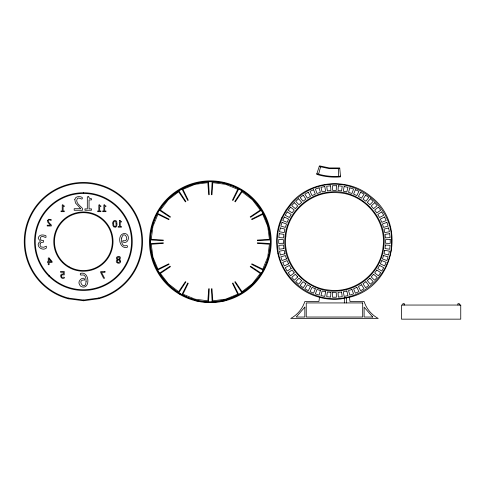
<?xml version="1.0" encoding="UTF-8"?>
<svg xmlns="http://www.w3.org/2000/svg" width="485" height="485" viewBox="0 0 485 485"><rect width="100%" height="100%" fill="white"/><g stroke="black" fill="none" stroke-linecap="round" stroke-linejoin="round"><path stroke-width="0.73" d="M212.151 181.827L211.399 194.679L211.969 194.758L212.824 182.645L225.719 184.342L237.735 189.32L232.418 200.238L232.952 200.457L238.723 188.95M208.526 301.658L209.277 288.805L208.708 288.733L207.853 300.845L194.958 299.148L182.942 294.171L188.259 283.252L187.725 283.034L181.954 294.54M277.875 253.534C282.179 274.371 298.851 292.061 319.506 297.287L318.93 301.518L304.841 301.518A29.749 29.749 0 0 1 290.727 318.451L378.209 318.451A29.749 29.749 0 0 1 364.102 301.518L350 301.518L349.424 297.281C392.868 287.453 407.176 227.029 373.214 198.486L368.509 194.673C345.605 177.334 310.309 180.99 291.485 202.718L285.998 209.993L281.615 217.898M68.258 298.784L68.44 298.099A58.449 58.449 0 0 1 35.429 208.217A58.449 58.449 0 0 1 131.18 207.938A58.449 58.449 0 0 1 98.691 298.014L98.879 298.693L83.578 300.755L68.258 298.784A59.152 59.152 0 0 1 34.847 207.816A59.152 59.152 0 0 1 131.756 207.531A59.152 59.152 0 0 1 98.879 298.693M316.869 173.678L316.687 174.357C324.386 176.752 332.522 177.649 340.549 176.861L339.724 167.956L329.388 167.956L319.457 165.846L316.869 173.678C324.495 176.055 332.552 176.958 340.512 176.164M318.615 174.145L320.567 166.87M281.591 217.965C276.692 229.041 275.383 241.609 277.856 253.461M241.869 190.763L234.788 201.517L235.249 201.869L242.045 191.805L252.358 199.723L260.275 210.041L250.212 216.837L250.563 217.292L261.318 210.217M178.807 292.722L185.888 281.967L185.428 281.621L178.632 291.685L168.319 283.767L160.402 273.449L170.465 266.653L170.114 266.198L159.359 273.273M263.131 213.358L251.63 219.135L251.848 219.663L262.767 214.346L267.744 226.362L269.442 239.257L257.323 240.111L257.402 240.681L270.254 239.929M157.546 270.133L169.047 264.355L168.828 263.822L157.91 269.139L152.933 257.123L151.235 244.234L163.348 243.379L163.275 242.809L150.423 243.561M346.466 297.347C372.104 292.158 392.068 267.732 391.631 241.463C392.723 206.428 356.62 177.195 322.574 185.555C294.789 191.023 274.061 219.214 277.614 247.441C280.16 280.172 314.577 305.107 346.466 297.347L346.466 302.931M349.424 297.281L340.476 299.021A57.867 57.867 0 0 1 322.398 298.063L319.506 297.287M68.44 298.099L83.572 300.051L98.691 298.014M339.724 168.659L329.351 168.659L319.209 166.5M270.254 243.561L257.402 242.809L257.323 243.379L269.442 244.234L267.744 257.123L262.767 269.139L251.848 263.822L251.63 264.355L263.131 270.133M150.423 239.929L163.275 240.681L163.348 240.111L151.235 239.257L152.933 226.362L157.91 214.346L168.828 219.663L169.047 219.135L157.546 213.358M261.318 273.273L250.563 266.198L250.212 266.653L260.275 273.449L252.358 283.767L242.045 291.685L235.249 281.621L234.788 281.967L241.869 292.722M159.359 210.217L170.114 217.292L170.465 216.837L160.402 210.041L168.319 199.723L178.632 191.805L185.428 201.869L185.888 201.517L178.807 190.763M238.723 294.54L232.952 283.034L232.418 283.252L237.735 294.171L225.719 299.148L212.824 300.845L211.969 288.733L211.399 288.805L212.151 301.658M181.954 188.95L187.725 200.457L188.259 200.238L182.942 189.32L194.958 184.342L207.853 182.645L208.708 194.758L209.277 194.679L208.526 181.827M338.318 168.731L338.712 176.255M459.337 305.047L459.337 303.634L457.931 303.634L457.931 305.047M404.314 305.047L404.314 303.634L402.902 303.634L402.902 305.047M344.35 297.699L344.35 302.931M83.572 300.051L83.572 300.755M83.402 192.757L83.402 193.46M116.139 223.821L115.909 225.84L116.533 226.446L117.018 224.646L116.758 221.645L115.86 220.536L113.945 220.542L114.29 221.245L115.739 221.469L116.139 223.821M332.686 292.497L332.516 297.22L336.414 297.22L336.244 292.497L332.686 292.497M336.414 185.713L336.244 190.435L332.686 190.435L332.516 185.713L336.414 185.713M112.793 222.991L112.896 225.379L113.587 226.834L115.424 227.253L116.054 226.956L115.533 226.38C113.072 227.192 113.563 223.155 113.92 221.766L113.278 221.196L112.793 222.991M121.686 238.038C121.632 240.481 121.256 243.506 123.366 245.24C124.694 247.035 128.416 243.937 127.355 247.253C119.34 249.842 116.467 234.364 124.257 233.497C130.689 233.358 129.149 244.852 122.82 242.003L122.82 240.663C131.168 242.342 123.911 228.89 121.686 238.038M285.817 236.389C282.5 262.33 303.325 288.005 329.388 290.115C355.323 293.431 381.01 272.606 383.114 246.544C386.606 219.735 364.089 193.266 337.02 192.684C311.867 190.672 287.896 211.296 285.817 236.389M285.119 236.28C280.991 266.429 309.503 294.941 339.652 290.812C362.301 288.702 381.804 269.399 383.811 246.653C387.939 216.504 359.427 187.992 329.279 192.121C306.635 194.242 287.126 213.527 285.119 236.28M86.069 281.439C85.602 292.388 75.43 279.099 84.863 280.039C84.226 275.165 76.763 281.009 79.522 284.501A4.268 4.268 0 0 0 81.08 286.508C90.647 290.782 89.877 270.309 80.34 273.461C79.267 276.874 83.699 273.437 84.814 275.953C86.136 277.462 86.033 279.56 86.069 281.439M330.903 292.4L330.576 297.117L326.702 296.711L327.357 292.031L330.903 292.4M338.354 185.816L338.027 190.532L341.573 190.902L342.228 186.222L338.354 185.816M61.437 275.698C60.655 278.984 65.051 275.929 64.493 277.923C60.698 280.542 58.661 273.049 63.347 274.031L63.347 272.243L60.534 272.243L60.534 271.454L64.22 271.454L64.22 274.91L62.262 274.819L61.437 275.698M40.061 243.864L40.2 245.737L41.164 246.956L43.729 247.265L46.336 246.186L46.336 248.09C41.953 251.77 34.732 245.077 40.012 241.591C42.189 241.19 36.466 239.05 38.745 236.747C40.194 234.279 43.735 234.758 45.966 235.771C46.984 239.936 42.801 234.807 40.964 236.916C39.018 238.614 41.437 241.294 43.595 240.621L43.595 242.118L40.813 242.591L40.061 243.864M47.518 220.572L47.833 222.318L50.501 225.21L47.203 225.21L47.203 225.98L51.343 225.98L51.343 225.034C50.252 223.743 47.603 222.136 48.73 220.178C49.603 218.996 51.731 221.645 51.204 219.535L48.652 219.256L47.518 220.572M74.805 199.45L75.436 202.942L80.777 208.72L74.181 208.72L74.181 210.26L82.462 210.26L82.462 208.374C80.267 205.798 74.975 202.578 77.236 198.662C78.982 196.304 83.238 201.59 82.183 197.377C79.764 196.079 75.411 196.085 74.805 199.45M120.638 261.336C120.62 265.095 114.078 262.731 116.94 259.948L117.588 260.5C115.745 263.955 122.075 262.343 118.958 259.833L118.146 260.184C112.296 256.917 122.566 254.067 119.934 259.281L119.213 258.772C120.807 255.934 115.315 257.317 117.988 259.39L118.752 259.063L119.989 259.924L120.638 261.336M279.221 233.703L278.814 237.577L283.525 237.905L283.901 234.358L279.221 233.703M385.399 245.028L385.029 248.575L389.71 249.229L390.116 245.355L385.399 245.028M152.235 226.174C143.984 257.868 163.196 291.145 194.77 299.845C226.465 308.096 259.742 288.884 268.441 257.311C276.692 225.622 257.48 192.345 225.907 183.639C194.212 175.388 160.935 194.606 152.235 226.174M325.599 291.752L324.78 296.408L320.967 295.595L322.113 291.012L325.599 291.752M344.15 186.525L343.332 191.181L346.817 191.921L347.963 187.337L344.15 186.525M280.336 227.968L279.524 231.781L284.18 232.6L284.919 229.114L280.336 227.968M384.75 250.333L384.011 253.819L388.594 254.964L389.406 251.151L384.75 250.333M194.77 299.845L194.582 300.542L210.338 302.616L226.095 300.542L225.907 299.845A60.152 60.152 0 0 0 259.614 207.24A60.152 60.152 0 0 0 161.062 207.24A60.152 60.152 0 0 0 194.77 299.845M320.391 290.551L319.088 295.092L315.383 293.886L317.002 289.448L320.391 290.551M349.843 187.84L348.539 192.381L351.928 193.485L353.547 189.047L349.843 187.84M282.04 222.385L280.839 226.089L285.38 227.392L286.483 224.003L282.04 222.385M383.55 255.54L382.447 258.929L386.884 260.548L388.091 256.844L383.55 255.54M315.335 288.811L313.565 293.189L310.012 291.606L312.079 287.362L315.335 288.811M355.366 189.744L353.595 194.121L356.851 195.57L358.918 191.326L355.366 189.744M284.325 217.013L282.743 220.566L287.12 222.336L288.569 219.081L284.325 217.013M381.81 260.597L380.361 263.852L384.605 265.919L386.187 262.367L381.81 260.597M310.491 286.55L308.272 290.721L304.901 288.775L307.405 284.768L310.491 286.55M360.658 192.212L358.439 196.383L361.525 198.165L364.029 194.158L360.658 192.212M287.156 211.903L285.21 215.273L289.381 217.492L291.164 214.406L287.156 211.903M379.549 265.44L377.766 268.526L381.774 271.03L383.72 267.659L379.549 265.44M305.914 283.798L303.27 287.714L300.118 285.429L303.028 281.706L305.914 283.798M365.66 195.219L363.016 199.135L365.902 201.226L368.812 197.504L365.66 195.219M290.503 207.119L288.217 210.272L292.134 212.915L294.225 210.029L290.503 207.119M376.796 270.018L374.699 272.903L378.427 275.813L380.713 272.661L376.796 270.018M301.646 280.585L298.608 284.204L295.711 281.597L298.996 278.196L301.646 280.585M370.322 198.729L367.284 202.348L369.934 204.737L373.22 201.336L370.322 198.729M304.841 307.132L296.177 317.038L304.841 317.038L304.841 307.132M294.334 202.712L291.727 205.61L295.347 208.647L297.735 205.998L294.334 202.712M373.577 274.286L371.195 276.935L374.596 280.221L377.203 277.323L373.577 274.286M297.735 276.935L294.334 280.221L291.727 277.323L295.347 274.286L297.735 276.935M374.596 202.712L371.195 205.998L373.577 208.647L377.203 205.61L374.596 202.712M298.608 198.729L295.711 201.336L298.996 204.737L301.646 202.348L298.608 198.729M369.934 278.196L367.284 280.585L370.322 284.204L373.22 281.597L369.934 278.196M294.225 272.903L290.503 275.813L288.217 272.661L292.134 270.018L294.225 272.903M378.427 207.119L374.699 210.029L376.796 212.915L380.713 210.272L378.427 207.119M303.27 195.219L300.118 197.504L303.028 201.226L305.914 199.135L303.27 195.219M365.902 281.706L363.016 283.798L365.66 287.714L368.812 285.429L365.902 281.706M291.164 268.526L287.156 271.03L285.21 267.659L289.381 265.44L291.164 268.526M381.774 211.903L377.766 214.406L379.549 217.492L383.72 215.273L381.774 211.903M308.272 192.212L304.901 194.164L307.405 198.165L310.491 196.383L308.272 192.212M361.525 284.768L358.439 286.55L360.658 290.721L364.029 288.769L361.525 284.768M288.569 263.852L284.325 265.919L282.743 262.367L287.12 260.597L288.569 263.852M384.605 217.013L380.361 219.081L381.81 222.336L386.187 220.566L384.605 217.013M313.565 189.744L310.006 191.333L312.079 195.576L315.335 194.121L313.565 189.744M356.851 287.356L353.595 288.811L355.366 293.189L358.924 291.6L356.851 287.356M286.483 258.929L282.04 260.548L280.839 256.844L285.38 255.54L286.483 258.929M386.884 222.385L382.447 224.003L383.55 227.392L388.091 226.089L386.884 222.385M319.082 187.84L315.383 189.047L317.002 193.485L320.391 192.381L319.082 187.84M351.928 289.448L348.539 290.551L349.843 295.092L353.547 293.886L351.928 289.448M284.919 253.819L280.336 254.964L279.524 251.151L284.18 250.333L284.919 253.819M388.594 227.968L384.011 229.114L384.75 232.6L389.406 231.781L388.594 227.968M324.774 186.525L320.967 187.337L322.113 191.927L325.599 191.181L324.774 186.525M346.817 291.006L343.332 291.752L344.156 296.408L347.963 295.595L346.817 291.006M283.901 248.575L279.221 249.229L278.814 245.355L283.525 245.028L283.901 248.575M389.71 233.703L385.029 234.358L385.399 237.905L390.116 237.577L389.71 233.703M330.576 185.816L326.702 186.222L327.357 190.902L330.903 190.532L330.576 185.816M341.573 292.031L338.027 292.4L338.354 297.117L342.228 296.711L341.573 292.031M283.434 243.246L278.711 243.415L278.711 239.517L283.434 239.687L283.434 243.246M390.219 239.517L385.496 239.687L385.496 243.246L390.219 243.415L390.219 239.517M88.719 196.801L87.318 196.801L87.318 208.889L84.942 208.889L84.942 210.26L91.483 210.26L91.483 208.889L89.052 208.889L89.052 199.899L91.483 199.899L91.483 198.674L89.452 198.28L88.719 196.801M62.935 204.943L62.238 204.943L62.238 210.987L61.049 210.987L61.049 211.672L64.317 211.672L64.317 210.987L63.105 210.987L63.105 206.495L64.317 206.495L64.317 205.882L63.305 205.682L62.935 204.943M99.528 204.943L98.831 204.943L98.831 210.987L97.643 210.987L97.643 211.672L100.916 211.672L100.916 210.987L99.698 210.987L99.698 206.495L100.916 206.495L100.916 205.882L99.898 205.682L99.528 204.943M104.566 204.943L103.869 204.943L103.869 210.987L102.681 210.987L102.681 211.672L105.948 211.672L105.948 210.987L104.736 210.987L104.736 206.495L105.948 206.495L105.948 205.882L104.936 205.682L104.566 204.943M120.062 220.439L119.365 220.439L119.365 226.483L118.17 226.483L118.17 227.168L121.444 227.168L121.444 226.483L120.225 226.483L120.225 221.984L121.444 221.984L121.444 221.372L120.425 221.178L120.062 220.439M49.076 258.014L48.245 258.014L48.245 261.7L47.451 261.7L47.451 262.415L48.245 262.415L48.245 264.725L49.112 264.725L49.112 259.075L51.374 261.7L49.828 261.7L49.828 262.415L52.077 262.415L52.077 261.47L49.076 258.014M104.966 271.551L100.704 271.551L100.704 272.558L103.608 278.263L104.566 278.263L101.492 272.34L104.966 272.34L104.966 271.551M362.689 302.931L306.247 302.931L306.247 317.038L362.689 317.038L362.689 302.931M460.75 305.047L401.489 305.047L401.489 319.154L460.75 319.154L460.75 305.047M372.765 317.038L364.102 317.038L364.102 307.132L372.765 317.038M179.905 294.462A60.874 60.874 0 0 0 271.212 241.742A60.874 60.874 0 0 0 179.905 189.029A60.874 60.874 0 0 0 179.905 294.462M48.864 276.141A48.846 48.846 0 0 0 130.586 254.243A48.846 48.846 0 0 0 70.761 194.418A48.846 48.846 0 0 0 48.864 276.141M49.361 275.644A48.142 48.142 0 0 0 129.901 254.061A48.142 48.142 0 0 0 70.943 195.103A48.142 48.142 0 0 0 49.361 275.644M68.943 266.653A28.924 28.924 0 0 0 112.326 241.603A28.924 28.924 0 0 0 68.943 216.552A28.924 28.924 0 0 0 68.943 266.653M62.45 262.555A29.627 29.627 0 0 0 112.023 249.272A29.627 29.627 0 0 0 75.733 212.982A29.627 29.627 0 0 0 62.45 262.555"/></g></svg>
